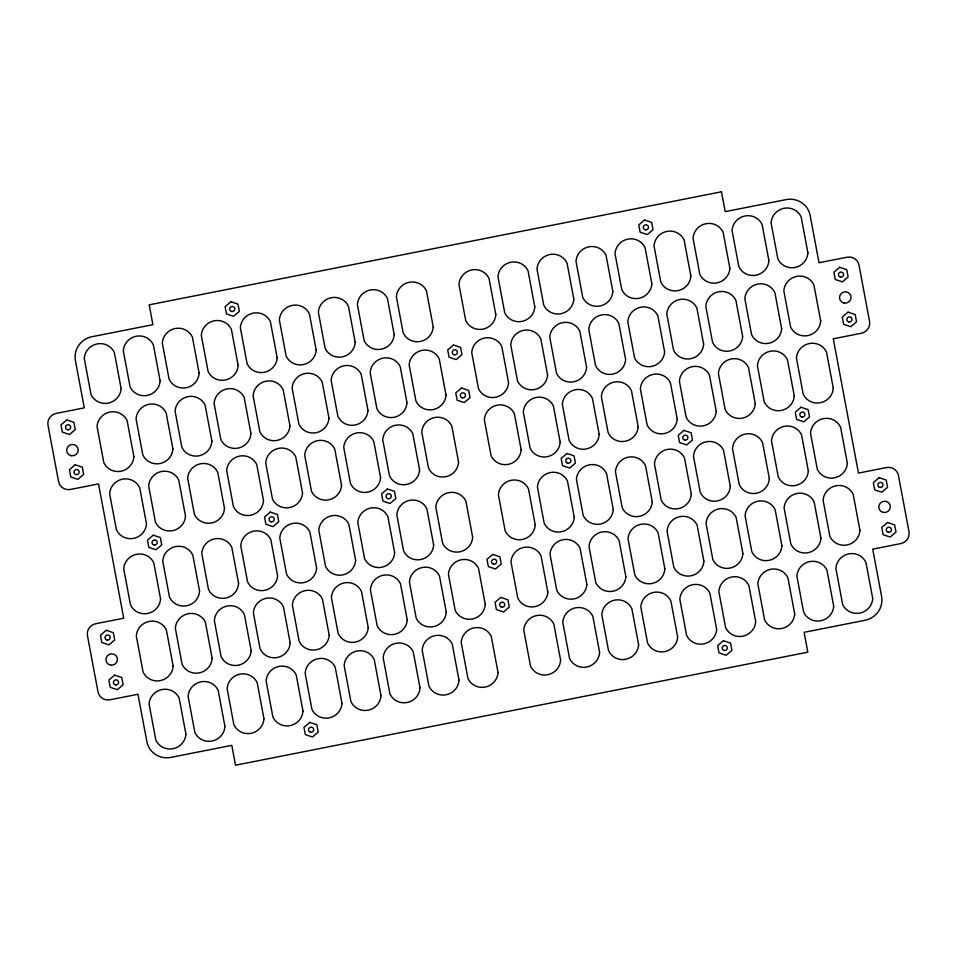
<?xml version="1.0" encoding="UTF-8"?>
<svg xmlns="http://www.w3.org/2000/svg" width="957" height="957" viewBox="0 0 957 957"><rect width="100%" height="100%" fill="white"/><g stroke="black" fill="none" stroke-linecap="round" stroke-linejoin="round"><path stroke-width="1.44" d="M66.775 419.956L61.009 424.872L62.372 432.145L69.502 434.502L75.268 429.597L73.904 422.324L66.775 419.956M230.84 301.742L225.086 306.647L226.45 313.92L233.568 316.288L239.334 311.372L237.97 304.099L230.84 301.742M75.184 464.791L69.418 469.708L70.782 476.981L77.912 479.349L83.678 474.433L82.314 467.16L75.184 464.791M153.24 535.19L147.486 540.107L148.849 547.38L155.979 549.749L161.733 544.832L160.369 537.559L153.24 535.19M106.215 630.304L100.461 635.209L101.825 642.482L108.954 644.851L114.708 639.934L113.345 632.661L106.215 630.304M453.474 345.034L447.709 349.939L449.072 357.212L456.202 359.581L461.968 354.676L460.592 347.391L453.474 345.034M270.293 512.079L264.527 516.983L265.89 524.269L273.02 526.625L278.774 521.721L277.41 514.447L270.293 512.079M644.539 220.026L638.774 224.943L640.137 232.216L647.267 234.585L653.033 229.668L651.669 222.395L644.539 220.026M114.625 675.14L108.871 680.044L110.234 687.317L117.352 689.686L123.118 684.781L121.754 677.496L114.625 675.14M461.537 388.04L455.771 392.944L457.135 400.217L464.265 402.586L470.031 397.681L468.667 390.396L461.537 388.04M387.334 488.967L381.568 493.872L382.932 501.145L390.061 503.514L395.827 498.597L394.463 491.324L387.334 488.967M566.939 453.486L561.173 458.403L562.537 465.676L569.666 468.033L575.432 463.128L574.068 455.855L566.939 453.486M492.735 554.414L486.969 559.319L488.333 566.604L495.463 568.96L501.229 564.056L499.865 556.783L492.735 554.414M839.648 267.314L833.882 272.219L835.246 279.504L842.375 281.86L848.129 276.956L846.766 269.683L839.648 267.314M309.733 722.415L303.967 727.332L305.331 734.605L312.46 736.974L318.226 732.057L316.863 724.784L309.733 722.415M683.98 430.375L678.226 435.279L679.59 442.553L686.707 444.921L692.473 440.017L691.11 432.731L683.98 430.375M500.798 597.419L495.032 602.324L496.408 609.609L503.526 611.966L509.291 607.061L507.928 599.788L500.798 597.419M848.046 312.149L842.292 317.066L843.655 324.339L850.785 326.696L856.539 321.791L855.175 314.518L848.046 312.149M801.021 407.251L795.267 412.168L796.631 419.441L803.76 421.81L809.514 416.893L808.151 409.62L801.021 407.251M879.088 477.651L873.322 482.567L874.686 489.84L881.816 492.209L887.582 487.292L886.218 480.019L879.088 477.651M723.432 640.712L717.666 645.628L719.03 652.901L726.16 655.258L731.914 650.353L730.55 643.08L723.432 640.712M887.498 522.498L881.732 527.403L883.096 534.676L890.225 537.044L895.991 532.128L894.628 524.855L887.498 522.498M721.482 191.795L149.184 304.828L152.905 324.674L91.992 336.708A20.719 20.181 -21.6 0 0 75.412 360.562L84.276 407.861L56.307 413.388A10.36 10.084 -21.6 0 0 48.017 425.315L58.556 481.515A10.36 10.084 -21.6 0 0 70.567 489.434L98.535 483.907L123.716 618.21L95.748 623.725A10.36 10.084 -21.6 0 0 87.458 635.663L97.997 691.851A10.36 10.084 -21.6 0 0 110.007 699.77L137.975 694.256L146.852 741.543A20.719 20.181 -21.6 0 0 170.872 757.394L231.797 745.359L235.518 765.205L807.816 652.172L804.095 632.326L865.008 620.292A20.719 20.181 -21.6 0 0 881.588 596.438L872.724 549.139L900.693 543.612A10.36 10.084 -21.6 0 0 908.983 531.685L898.444 475.485A10.36 10.084 -21.6 0 0 886.433 467.566L858.465 473.093L833.284 338.79L861.252 333.275A10.36 10.084 -21.6 0 0 869.542 321.337L859.003 265.149A10.36 10.084 -21.6 0 0 846.993 257.23L819.025 262.744L810.148 215.457A20.719 20.181 -21.6 0 0 786.128 199.606L725.203 211.641L721.482 191.795M807.899 252.875L801.165 216.952A15.767 15.348 -21.6 0 0 771.091 222.885L777.826 258.809A15.767 15.348 -21.6 0 0 807.899 252.875M820.675 320.978L813.94 285.054A15.767 15.348 -21.6 0 0 783.855 291L790.59 326.923A15.767 15.348 -21.6 0 0 820.675 320.978M833.26 388.123L826.525 352.2A15.767 15.348 -21.6 0 0 796.451 358.145L803.186 394.069A15.767 15.348 -21.6 0 0 833.26 388.123M847.352 463.212L840.605 427.289A15.767 15.348 -21.6 0 0 810.531 433.234L817.266 469.157A15.767 15.348 -21.6 0 0 847.352 463.212M859.936 530.357L853.201 494.434A15.767 15.348 -21.6 0 0 823.116 500.379L829.863 536.303A15.767 15.348 -21.6 0 0 859.936 530.357M872.712 598.472L865.977 562.549A15.767 15.348 -21.6 0 0 835.892 568.482L842.627 604.405A15.767 15.348 -21.6 0 0 872.712 598.472M768.89 260.579L762.155 224.656A15.767 15.348 -21.6 0 0 732.069 230.601L738.804 266.513A15.767 15.348 -21.6 0 0 768.89 260.579M781.654 328.682L774.919 292.758A15.767 15.348 -21.6 0 0 744.845 298.704L751.58 334.627A15.767 15.348 -21.6 0 0 781.654 328.682M794.25 395.827L787.515 359.904A15.767 15.348 -21.6 0 0 757.43 365.849L764.176 401.773A15.767 15.348 -21.6 0 0 794.25 395.827M808.33 470.916L801.595 434.992A15.767 15.348 -21.6 0 0 771.509 440.938L778.256 476.861A15.767 15.348 -21.6 0 0 808.33 470.916M820.927 538.061L814.192 502.138A15.767 15.348 -21.6 0 0 784.106 508.083L790.841 544.007A15.767 15.348 -21.6 0 0 820.927 538.061M833.691 606.176L826.956 570.252A15.767 15.348 -21.6 0 0 796.882 576.186L803.617 612.109A15.767 15.348 -21.6 0 0 833.691 606.176M729.868 268.283L723.133 232.36A15.767 15.348 -21.6 0 0 693.059 238.305L699.794 274.228A15.767 15.348 -21.6 0 0 729.868 268.283M742.644 336.385L735.909 300.462A15.767 15.348 -21.6 0 0 705.823 306.407L712.57 342.331A15.767 15.348 -21.6 0 0 742.644 336.385M755.24 403.531L748.506 367.62A15.767 15.348 -21.6 0 0 718.42 373.553L725.155 409.476A15.767 15.348 -21.6 0 0 755.24 403.531M769.32 478.62L762.585 442.696A15.767 15.348 -21.6 0 0 732.5 448.642L739.235 484.565A15.767 15.348 -21.6 0 0 769.32 478.62M781.905 545.765L775.17 509.854A15.767 15.348 -21.6 0 0 745.096 515.787L751.831 551.711A15.767 15.348 -21.6 0 0 781.905 545.765M794.681 613.88L787.946 577.956A15.767 15.348 -21.6 0 0 757.86 583.902L764.595 619.813A15.767 15.348 -21.6 0 0 794.681 613.88M690.858 275.987L684.123 240.063A15.767 15.348 -21.6 0 0 654.038 246.009L660.773 281.932A15.767 15.348 -21.6 0 0 690.858 275.987M703.634 344.089L696.899 308.178A15.767 15.348 -21.6 0 0 666.814 314.111L673.549 350.035A15.767 15.348 -21.6 0 0 703.634 344.089M716.219 411.247L709.484 375.323A15.767 15.348 -21.6 0 0 679.41 381.257L686.145 417.18A15.767 15.348 -21.6 0 0 716.219 411.247M730.299 486.323L723.564 450.412A15.767 15.348 -21.6 0 0 693.49 456.345L700.225 492.269A15.767 15.348 -21.6 0 0 730.299 486.323M742.895 553.481L736.16 517.558A15.767 15.348 -21.6 0 0 706.075 523.491L712.809 559.414A15.767 15.348 -21.6 0 0 742.895 553.481M755.671 621.583L748.924 585.66A15.767 15.348 -21.6 0 0 718.851 591.605L725.585 627.529A15.767 15.348 -21.6 0 0 755.671 621.583M651.849 283.691L645.102 247.767A15.767 15.348 -21.6 0 0 615.028 253.713L621.763 289.636A15.767 15.348 -21.6 0 0 651.849 283.691M664.613 351.805L657.878 315.882A15.767 15.348 -21.6 0 0 627.804 321.815L634.539 357.739A15.767 15.348 -21.6 0 0 664.613 351.805M677.209 418.951L670.474 383.027A15.767 15.348 -21.6 0 0 640.389 388.961L647.123 424.884A15.767 15.348 -21.6 0 0 677.209 418.951M691.289 494.039L684.554 458.116A15.767 15.348 -21.6 0 0 654.468 464.049L661.203 499.973A15.767 15.348 -21.6 0 0 691.289 494.039M703.885 561.185L697.139 525.261A15.767 15.348 -21.6 0 0 667.065 531.195L673.8 567.118A15.767 15.348 -21.6 0 0 703.885 561.185M716.649 629.287L709.915 593.364A15.767 15.348 -21.6 0 0 679.841 599.309L686.576 635.233A15.767 15.348 -21.6 0 0 716.649 629.287M612.827 291.395L606.092 255.471A15.767 15.348 -21.6 0 0 576.018 261.417L582.753 297.34A15.767 15.348 -21.6 0 0 612.827 291.395M625.603 359.509L618.868 323.586A15.767 15.348 -21.6 0 0 588.782 329.519L595.517 365.442A15.767 15.348 -21.6 0 0 625.603 359.509M638.187 426.655L631.453 390.731A15.767 15.348 -21.6 0 0 601.379 396.677L608.114 432.588A15.767 15.348 -21.6 0 0 638.187 426.655M652.267 501.743L645.532 465.82A15.767 15.348 -21.6 0 0 615.459 471.753L622.194 507.677A15.767 15.348 -21.6 0 0 652.279 501.743M664.864 568.889L658.129 532.965A15.767 15.348 -21.6 0 0 628.043 538.911L634.79 574.822A15.767 15.348 -21.6 0 0 664.864 568.889M677.64 636.991L670.905 601.068A15.767 15.348 -21.6 0 0 640.819 607.013L647.554 642.937A15.767 15.348 -21.6 0 0 677.64 636.991M573.817 299.098L567.082 263.187A15.767 15.348 -21.6 0 0 536.997 269.12L543.732 305.044A15.767 15.348 -21.6 0 0 573.817 299.098M586.581 367.213L579.846 331.289A15.767 15.348 -21.6 0 0 549.773 337.235L556.507 373.146A15.767 15.348 -21.6 0 0 586.581 367.213M599.178 434.358L592.443 398.435A15.767 15.348 -21.6 0 0 562.357 404.38L569.104 440.304A15.767 15.348 -21.6 0 0 599.178 434.358M613.258 509.447L606.523 473.524A15.767 15.348 -21.6 0 0 576.437 479.469L583.184 515.38A15.767 15.348 -21.6 0 0 613.258 509.447M625.854 576.592L619.119 540.669A15.767 15.348 -21.6 0 0 589.034 546.614L595.768 582.538A15.767 15.348 -21.6 0 0 625.854 576.592M638.618 644.695L631.883 608.784A15.767 15.348 -21.6 0 0 601.809 614.717L608.544 650.64A15.767 15.348 -21.6 0 0 638.618 644.695M534.796 306.814L528.061 270.891A15.767 15.348 -21.6 0 0 497.987 276.824L504.722 312.748A15.767 15.348 -21.6 0 0 534.796 306.814M547.571 374.917L540.837 338.993A15.767 15.348 -21.6 0 0 510.751 344.939L517.498 380.862A15.767 15.348 -21.6 0 0 547.571 374.917M560.168 442.062L553.433 406.139A15.767 15.348 -21.6 0 0 523.347 412.084L530.082 448.008A15.767 15.348 -21.6 0 0 560.168 442.062M574.248 517.151L567.513 481.227A15.767 15.348 -21.6 0 0 537.427 487.173L544.162 523.096A15.767 15.348 -21.6 0 0 574.248 517.151M586.832 584.296L580.098 548.373A15.767 15.348 -21.6 0 0 550.024 554.318L556.759 590.242A15.767 15.348 -21.6 0 0 586.832 584.296M599.608 652.399L592.873 616.487A15.767 15.348 -21.6 0 0 562.788 622.421L569.523 658.344A15.767 15.348 -21.6 0 0 599.608 652.399M495.786 314.518L489.051 278.595A15.767 15.348 -21.6 0 0 458.965 284.528L465.7 320.451A15.767 15.348 -21.6 0 0 495.786 314.518M508.562 382.621L501.827 346.697A15.767 15.348 -21.6 0 0 471.741 352.643L478.476 388.566A15.767 15.348 -21.6 0 0 508.562 382.621M521.146 449.766L514.411 413.843A15.767 15.348 -21.6 0 0 484.338 419.788L491.073 455.711A15.767 15.348 -21.6 0 0 521.146 449.766M535.226 524.855L528.491 488.931A15.767 15.348 -21.6 0 0 498.418 494.877L505.152 530.8A15.767 15.348 -21.6 0 0 535.226 524.855M547.823 592L541.088 556.077A15.767 15.348 -21.6 0 0 511.002 562.022L517.737 597.946A15.767 15.348 -21.6 0 0 547.823 592M560.599 660.115L553.852 624.191A15.767 15.348 -21.6 0 0 523.778 630.125L530.513 666.048A15.767 15.348 -21.6 0 0 560.599 660.115M433.222 326.875L426.487 290.952A15.767 15.348 -21.6 0 0 396.401 296.885L403.148 332.809A15.767 15.348 -21.6 0 0 433.222 326.875M445.998 394.978L439.263 359.054A15.767 15.348 -21.6 0 0 409.177 365L415.912 400.923A15.767 15.348 -21.6 0 0 445.998 394.978M458.582 462.123L451.848 426.2A15.767 15.348 -21.6 0 0 421.774 432.145L428.509 468.069A15.767 15.348 -21.6 0 0 458.582 462.123M472.662 537.212L465.927 501.289A15.767 15.348 -21.6 0 0 435.854 507.234L442.589 543.157A15.767 15.348 -21.6 0 0 472.662 537.212M485.259 604.357L478.524 568.434A15.767 15.348 -21.6 0 0 448.438 574.379L455.173 610.303A15.767 15.348 -21.6 0 0 485.259 604.357M498.035 672.472L491.3 636.549A15.767 15.348 -21.6 0 0 461.214 642.482L467.949 678.405A15.767 15.348 -21.6 0 0 498.035 672.472M394.212 334.579L387.477 298.656A15.767 15.348 -21.6 0 0 357.392 304.601L364.127 340.513A15.767 15.348 -21.6 0 0 394.212 334.579M406.976 402.682L400.241 366.758A15.767 15.348 -21.6 0 0 370.168 372.704L376.902 408.627A15.767 15.348 -21.6 0 0 406.976 402.682M419.573 469.827L412.838 433.904A15.767 15.348 -21.6 0 0 382.752 439.849L389.487 475.773A15.767 15.348 -21.6 0 0 419.573 469.827M433.653 544.916L426.918 508.992A15.767 15.348 -21.6 0 0 396.832 514.938L403.567 550.861A15.767 15.348 -21.6 0 0 433.653 544.916M446.249 612.061L439.502 576.138A15.767 15.348 -21.6 0 0 409.429 582.083L416.163 618.007A15.767 15.348 -21.6 0 0 446.249 612.061M459.013 680.176L452.278 644.252A15.767 15.348 -21.6 0 0 422.204 650.186L428.939 686.109A15.767 15.348 -21.6 0 0 459.013 680.176M355.191 342.283L348.456 306.36A15.767 15.348 -21.6 0 0 318.382 312.305L325.117 348.216A15.767 15.348 -21.6 0 0 355.191 342.283M367.967 410.386L361.232 374.462A15.767 15.348 -21.6 0 0 331.146 380.408L337.881 416.331A15.767 15.348 -21.6 0 0 367.967 410.386M380.563 477.531L373.816 441.62A15.767 15.348 -21.6 0 0 343.742 447.553L350.477 483.476A15.767 15.348 -21.6 0 0 380.563 477.531M394.643 552.62L387.896 516.696A15.767 15.348 -21.6 0 0 357.822 522.642L364.557 558.565A15.767 15.348 -21.6 0 0 394.643 552.62M407.227 619.765L400.493 583.854A15.767 15.348 -21.6 0 0 370.419 589.787L377.154 625.711A15.767 15.348 -21.6 0 0 407.227 619.765M420.003 687.88L413.268 651.956A15.767 15.348 -21.6 0 0 383.183 657.902L389.918 693.813A15.767 15.348 -21.6 0 0 420.003 687.88M316.181 349.987L309.446 314.063A15.767 15.348 -21.6 0 0 279.36 320.009L286.095 355.932A15.767 15.348 -21.6 0 0 316.181 349.987M328.957 418.089L322.21 382.178A15.767 15.348 -21.6 0 0 292.136 388.111L298.871 424.035A15.767 15.348 -21.6 0 0 328.957 418.089M341.541 485.247L334.806 449.323A15.767 15.348 -21.6 0 0 304.721 455.257L311.468 491.18A15.767 15.348 -21.6 0 0 341.541 485.247M355.621 560.323L348.886 524.412A15.767 15.348 -21.6 0 0 318.813 530.345L325.547 566.269A15.767 15.348 -21.6 0 0 355.621 560.323M368.218 627.481L361.483 591.558A15.767 15.348 -21.6 0 0 331.397 597.491L338.132 633.414A15.767 15.348 -21.6 0 0 368.218 627.481M380.982 695.583L374.247 659.66A15.767 15.348 -21.6 0 0 344.173 665.605L350.908 701.529A15.767 15.348 -21.6 0 0 380.982 695.583M277.159 357.691L270.424 321.767A15.767 15.348 -21.6 0 0 240.351 327.713L247.085 363.636A15.767 15.348 -21.6 0 0 277.159 357.691M289.935 425.805L283.2 389.882A15.767 15.348 -21.6 0 0 253.115 395.815L259.861 431.739A15.767 15.348 -21.6 0 0 289.935 425.805M302.532 492.951L295.797 457.027A15.767 15.348 -21.6 0 0 265.711 462.961L272.446 498.884A15.767 15.348 -21.6 0 0 302.532 492.951M316.611 568.039L309.877 532.116A15.767 15.348 -21.6 0 0 279.791 538.049L286.526 573.973A15.767 15.348 -21.6 0 0 316.611 568.039M329.196 635.185L322.461 599.261A15.767 15.348 -21.6 0 0 292.387 605.195L299.122 641.118A15.767 15.348 -21.6 0 0 329.196 635.185M341.972 703.287L335.237 667.364A15.767 15.348 -21.6 0 0 305.151 673.309L311.898 709.233A15.767 15.348 -21.6 0 0 341.972 703.287M238.149 365.395L231.415 329.471A15.767 15.348 -21.6 0 0 201.329 335.417L208.076 371.34A15.767 15.348 -21.6 0 0 238.149 365.395M250.925 433.509L244.191 397.586A15.767 15.348 -21.6 0 0 214.105 403.519L220.84 439.442A15.767 15.348 -21.6 0 0 250.925 433.509M263.51 500.655L256.775 464.731A15.767 15.348 -21.6 0 0 226.701 470.677L233.436 506.588A15.767 15.348 -21.6 0 0 263.51 500.655M277.59 575.743L270.855 539.82A15.767 15.348 -21.6 0 0 240.781 545.753L247.516 581.677A15.767 15.348 -21.6 0 0 277.59 575.743M290.186 642.889L283.451 606.965A15.767 15.348 -21.6 0 0 253.366 612.911L260.101 648.822A15.767 15.348 -21.6 0 0 290.186 642.889M302.962 710.991L296.227 675.068A15.767 15.348 -21.6 0 0 266.142 681.013L272.877 716.937A15.767 15.348 -21.6 0 0 302.962 710.991M199.14 373.098L192.405 337.187A15.767 15.348 -21.6 0 0 162.319 343.12L169.054 379.044A15.767 15.348 -21.6 0 0 199.14 373.098M211.904 441.213L205.169 405.29A15.767 15.348 -21.6 0 0 175.095 411.235L181.83 447.146A15.767 15.348 -21.6 0 0 211.904 441.213M224.5 508.358L217.765 472.435A15.767 15.348 -21.6 0 0 187.68 478.38L194.415 514.304A15.767 15.348 -21.6 0 0 224.5 508.358M238.58 583.447L231.845 547.524A15.767 15.348 -21.6 0 0 201.76 553.469L208.494 589.38A15.767 15.348 -21.6 0 0 238.58 583.447M251.177 650.593L244.43 614.669A15.767 15.348 -21.6 0 0 214.356 620.614L221.091 656.538A15.767 15.348 -21.6 0 0 251.177 650.593M263.941 718.695L257.206 682.772A15.767 15.348 -21.6 0 0 227.132 688.717L233.867 724.64A15.767 15.348 -21.6 0 0 263.941 718.695M160.118 380.814L153.383 344.891A15.767 15.348 -21.6 0 0 123.309 350.824L130.044 386.748A15.767 15.348 -21.6 0 0 160.118 380.814M172.894 448.917L166.159 412.993A15.767 15.348 -21.6 0 0 136.073 418.939L142.808 454.862A15.767 15.348 -21.6 0 0 172.894 448.917M185.491 516.062L178.744 480.139A15.767 15.348 -21.6 0 0 148.67 486.084L155.405 522.008A15.767 15.348 -21.6 0 0 185.491 516.062M199.57 591.151L192.824 555.227A15.767 15.348 -21.6 0 0 162.75 561.173L169.485 597.096A15.767 15.348 -21.6 0 0 199.57 591.151M212.155 658.296L205.42 622.373A15.767 15.348 -21.6 0 0 175.346 628.318L182.081 664.242A15.767 15.348 -21.6 0 0 212.155 658.296M224.931 726.399L218.196 690.487A15.767 15.348 -21.6 0 0 188.11 696.421L194.845 732.344A15.767 15.348 -21.6 0 0 224.931 726.399M121.108 388.518L114.373 352.595A15.767 15.348 -21.6 0 0 84.288 358.528L91.023 394.451A15.767 15.348 -21.6 0 0 121.108 388.518M133.884 456.621L127.137 420.697A15.767 15.348 -21.6 0 0 97.064 426.643L103.799 462.566A15.767 15.348 -21.6 0 0 133.884 456.621M146.469 523.766L139.734 487.843A15.767 15.348 -21.6 0 0 109.648 493.788L116.395 529.711A15.767 15.348 -21.6 0 0 146.469 523.766M160.549 598.855L153.814 562.931A15.767 15.348 -21.6 0 0 123.74 568.877L130.475 604.8A15.767 15.348 -21.6 0 0 160.549 598.855M173.145 666L166.41 630.077A15.767 15.348 -21.6 0 0 136.325 636.022L143.06 671.946A15.767 15.348 -21.6 0 0 173.145 666M185.909 734.115L179.174 698.191A15.767 15.348 -21.6 0 0 149.101 704.125L155.835 740.048A15.767 15.348 -21.6 0 0 185.909 734.115M388.183 498.729A2.584 2.524 -21.6 0 0 391.138 495.391A2.584 2.524 -21.6 0 0 386.76 494.602A2.584 2.524 -21.6 0 0 388.183 498.729M271.142 521.84A2.584 2.524 -21.6 0 0 274.097 518.503A2.584 2.524 -21.6 0 0 269.718 517.713A2.584 2.524 -21.6 0 0 271.142 521.84M154.101 544.964A2.584 2.524 -21.6 0 0 157.056 541.614A2.584 2.524 -21.6 0 0 152.677 540.825A2.584 2.524 -21.6 0 0 154.101 544.964M801.882 417.025A2.584 2.524 -21.6 0 0 804.837 413.687A2.584 2.524 -21.6 0 0 800.459 412.886A2.584 2.524 -21.6 0 0 801.882 417.025M684.841 440.136A2.584 2.524 -21.6 0 0 687.796 436.799A2.584 2.524 -21.6 0 0 683.418 436.009A2.584 2.524 -21.6 0 0 684.841 440.136M567.788 463.248A2.584 2.524 -21.6 0 0 570.755 459.91A2.584 2.524 -21.6 0 0 566.365 459.121A2.584 2.524 -21.6 0 0 567.788 463.248M231.702 311.503A2.584 2.524 -21.6 0 0 234.656 308.166A2.584 2.524 -21.6 0 0 230.278 307.376A2.584 2.524 -21.6 0 0 231.702 311.503M645.389 229.8A2.584 2.524 -21.6 0 0 648.344 226.462A2.584 2.524 -21.6 0 0 643.965 225.661A2.584 2.524 -21.6 0 0 645.389 229.8M724.282 650.473A2.584 2.524 -21.6 0 0 727.236 647.135A2.584 2.524 -21.6 0 0 722.858 646.346A2.584 2.524 -21.6 0 0 724.282 650.473M310.582 732.189A2.584 2.524 -21.6 0 0 313.549 728.839A2.584 2.524 -21.6 0 0 309.159 728.05A2.584 2.524 -21.6 0 0 310.582 732.189M454.324 354.796A2.584 2.524 -21.6 0 0 457.279 351.458A2.584 2.524 -21.6 0 0 452.9 350.669A2.584 2.524 -21.6 0 0 454.324 354.796M462.387 397.801A2.584 2.524 -21.6 0 0 465.341 394.463A2.584 2.524 -21.6 0 0 460.963 393.674A2.584 2.524 -21.6 0 0 462.387 397.801M67.672 429.729A2.584 2.524 -21.6 0 0 70.567 426.344A2.584 2.524 -21.6 0 0 66.177 425.626A2.584 2.524 -21.6 0 0 67.672 429.729M76.034 474.564A2.584 2.524 -21.6 0 0 79 471.215A2.584 2.524 -21.6 0 0 74.61 470.425A2.584 2.524 -21.6 0 0 76.034 474.564M848.907 321.911A2.584 2.524 -21.6 0 0 851.862 318.573A2.584 2.524 -21.6 0 0 847.483 317.784A2.584 2.524 -21.6 0 0 848.907 321.911M840.449 277.075A2.584 2.524 -21.6 0 0 843.464 273.786A2.584 2.524 -21.6 0 0 839.11 272.912A2.584 2.524 -21.6 0 0 840.449 277.075M888.395 532.271A2.584 2.524 -21.6 0 0 891.29 528.874A2.584 2.524 -21.6 0 0 886.9 528.156A2.584 2.524 -21.6 0 0 888.395 532.271M879.938 487.424A2.584 2.524 -21.6 0 0 882.892 484.086A2.584 2.524 -21.6 0 0 878.514 483.285A2.584 2.524 -21.6 0 0 879.938 487.424M107.076 640.066A2.584 2.524 -21.6 0 0 110.031 636.728A2.584 2.524 -21.6 0 0 105.653 635.938A2.584 2.524 -21.6 0 0 107.076 640.066M115.438 684.889A2.584 2.524 -21.6 0 0 118.453 681.599A2.584 2.524 -21.6 0 0 114.086 680.738A2.584 2.524 -21.6 0 0 115.438 684.889M493.585 564.175A2.584 2.524 -21.6 0 0 496.551 560.838A2.584 2.524 -21.6 0 0 492.161 560.048A2.584 2.524 -21.6 0 0 493.585 564.175M501.647 607.181A2.584 2.524 -21.6 0 0 504.614 603.843A2.584 2.524 -21.6 0 0 500.224 603.054A2.584 2.524 -21.6 0 0 501.647 607.181M71.285 455.711A5.802 5.646 -21.6 0 0 77.912 448.223A5.802 5.646 -21.6 0 0 68.103 446.452A5.802 5.646 -21.6 0 0 71.285 455.711M844.158 303.07A5.802 5.646 -21.6 0 0 850.785 295.581A5.802 5.646 -21.6 0 0 840.964 293.811A5.802 5.646 -21.6 0 0 844.158 303.07M883.419 512.45A5.802 5.646 -21.6 0 0 890.046 504.961A5.802 5.646 -21.6 0 0 880.237 503.191A5.802 5.646 -21.6 0 0 883.419 512.45M110.557 665.091A5.802 5.646 -21.6 0 0 117.173 657.615A5.802 5.646 -21.6 0 0 107.363 655.832A5.802 5.646 -21.6 0 0 110.557 665.091"/></g></svg>
